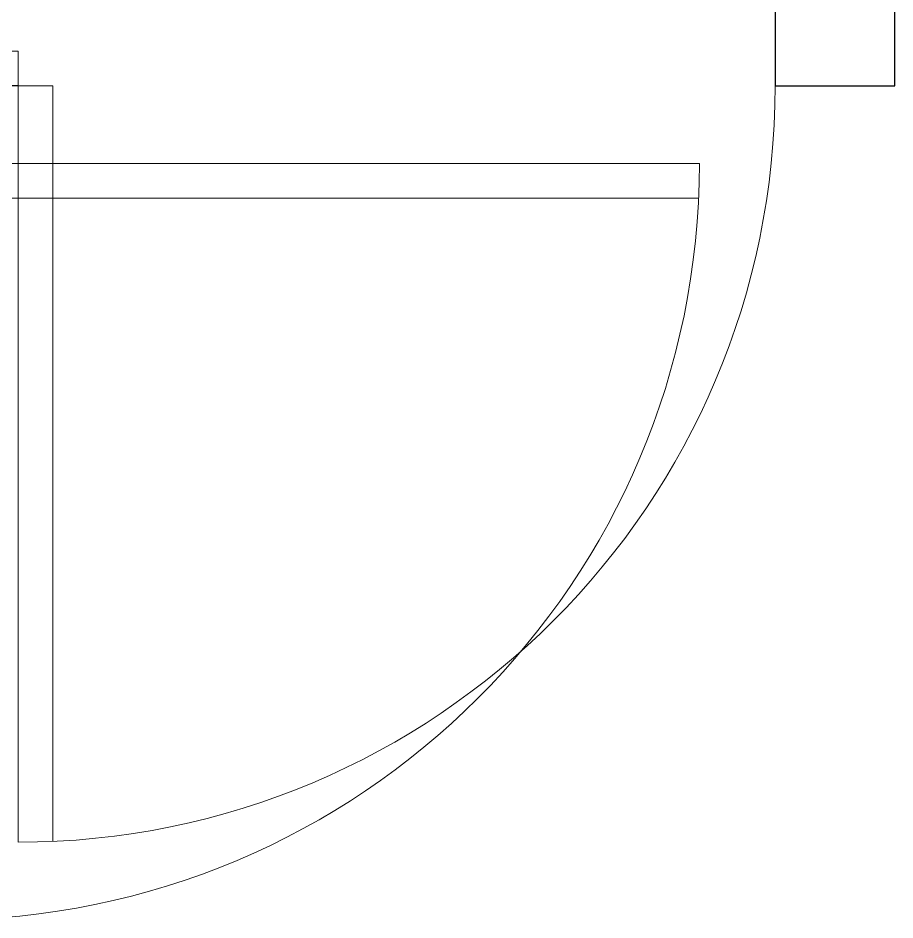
# Model space of a CAD drawing. Header units: inches. Extents: x -601 to 0, y 0 to 495.
# Drawn here: x -295.86 to -261.11, y 214.29 to 250.05 of the extents above; entities that cross this region are included whole.
import ezdxf

# ---------------------------------------------------------------- set-up
doc = ezdxf.new("R2010")
doc.units = ezdxf.units.IN
doc.header["$MEASUREMENT"] = 0
doc.layers.add('A101-Floorplan-1st-floor', color=7, linetype='Continuous', lineweight=9)

# ---------------------------------------------------------------- blocks, each defined once
blk = doc.blocks.new('lower-landing-to-garage-door')
at = {"layer": 'A101-Floorplan-1st-floor'}
for p, q in [((30, 0), (28.62, 0)), ((30, 0), (30, -30)), ((28.62, 0), (28.62, -29.968))]:
    blk.add_line(p, q, dxfattribs=at)
blk.add_arc((30, 0), 30, 180, 270, dxfattribs=at)
blk = doc.blocks.new('spandrel-door')
at = {"layer": 'A101-Floorplan-1st-floor'}
for p, q in [((0, 0), (-30, 0)), ((0, -1.38), (0, 0)), ((0, -1.38), (-29.968, -1.38))]:
    blk.add_line(p, q, dxfattribs=at)
blk.add_arc((0, 0), 30, 180, 270, dxfattribs=at)

msp = doc.modelspace()

# ---------------------------------------------------------------- linework, layer by layer
at = {"layer": 'A101-Floorplan-1st-floor', "lineweight": 5}
for p, q in [((-295.856, 248.7451), (-298.856, 248.7451)), ((-295.856, 247.3701), (-295.856, 248.7451))]:
    msp.add_line(p, q, dxfattribs=at)
at = {"layer": 'A101-Floorplan-1st-floor', "lineweight": -3}
msp.add_line((-295.856, 247.3701), (-298.856, 247.3701), dxfattribs=at)
msp.add_lwpolyline([(-261.106, 247.3701), (-261.106, 299.2672), (-265.856, 299.2672), (-265.856, 247.3701)], close=True, dxfattribs=at)

# ---------------------------------------------------------------- block references
at = {"layer": 'A101-Floorplan-1st-floor', "lineweight": -3, "rotation": 89.99999999999999}
for name, p in [('spandrel-door', (-295.856, 247.3701)), ('lower-landing-to-garage-door', (-298.856, 214.2878))]:
    msp.add_blockref(name, p, dxfattribs=at)

doc.saveas('drawing.dxf')
